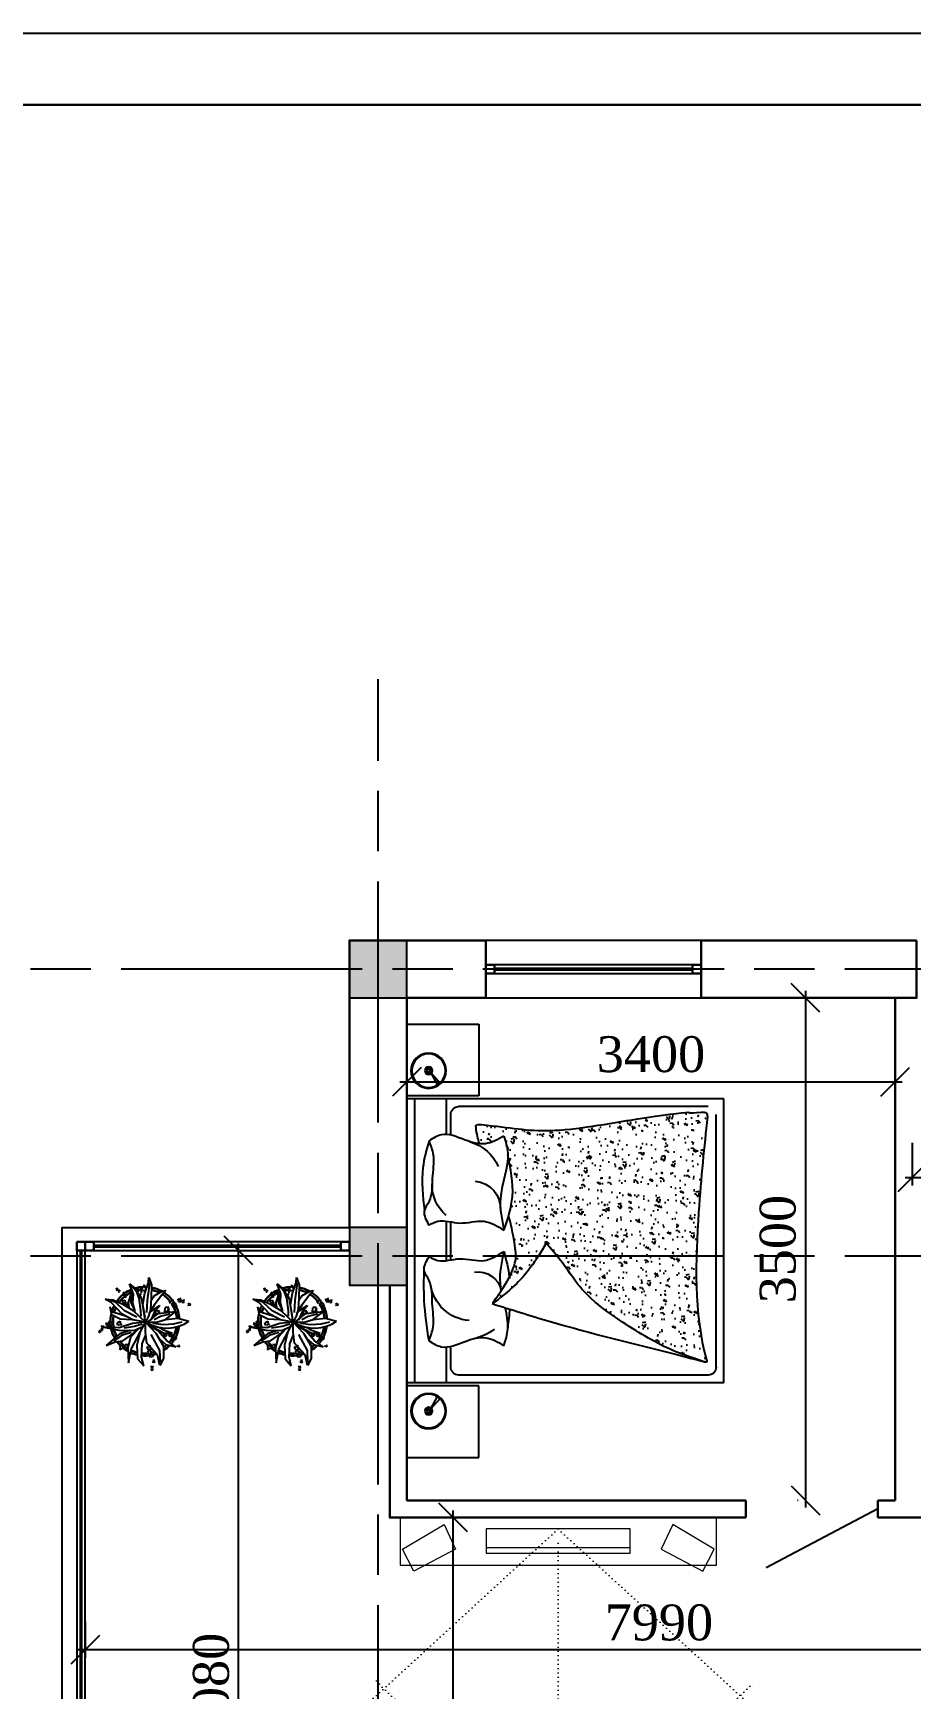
# Model space of a CAD drawing. Header units: inches. Extents: x 2870606 to 3671143, y -733551 to -473558.
# Drawn here: x 3225439 to 3231552, y -503436 to -491903 of the extents above; entities that cross this region are included whole.
import ezdxf

# ---------------------------------------------------------------- set-up
doc = ezdxf.new("R2010")
doc.units = ezdxf.units.IN
doc.header["$MEASUREMENT"] = 0
doc.linetypes.add('ACAD_ISO07W100', pattern=[3, 0, -3])
doc.linetypes.add('ACAD_ISO08W100', pattern=[36, 24, -3, 6, -3])
for name, color, linetype in [('100_FURNITURE', 25, 'Continuous'), ('A_Windows', 160, 'Continuous'), ('Trees', 92, 'Continuous')]:
    doc.layers.add(name, color=color, linetype=linetype)
doc.layers.add('_0', color=7, linetype='Continuous', lineweight=25)
doc.layers.add('Cashpo', color=25, linetype='Continuous', lineweight=25)
doc.styles.add('J~stule', font='dutch.ttf')
doc.dimstyles.new('J~style', dxfattribs={"dimscale": 100, "dimtxt": 2.5, "dimasz": 2, "dimexe": 0.55, "dimexo": 0.725, "dimtad": 1, "dimdec": 0, "dimdsep": 46, "dimtxsty": 'J~stule', "dimblk": 'OBLIQUE', "dimcen": 2, "dimdle": 0.5, "dimadec": 0, "dimazin": 0, "dimtfac": 1, "dimtdec": 0, "dimtmove": 0, "dimatfit": 3, "dimfxl": 1, "dimarcsym": 0})

# ---------------------------------------------------------------- blocks, each defined once
blk = doc.blocks.new('_Oblique')
at = {"color": 0, "linetype": 'ByBlock', "lineweight": -2}
blk.add_line((-0.5, -0.5), (0.5, 0.5), dxfattribs=at)
blk = doc.blocks.new('*D385')
at = {"color": 0, "lineweight": -2, "transparency": 16777216}
for p, q in [((3228042, -499070), (3228042, -499262)), ((3231442, -499070), (3231442, -499262)), ((3227992, -499207), (3231492, -499207))]:
    blk.add_line(p, q, dxfattribs=at)
at = {"layer": 'Defpoints', "color": 0, "lineweight": 35, "transparency": 16777216}
for p in [(3228042, -498998), (3231442, -498998), (3231442, -499207)]:
    blk.add_point(p, dxfattribs=at)
at = {"color": 0, "lineweight": -2, "transparency": 16777216, "xscale": 200, "yscale": 200, "zscale": 200, "rotation": 180}
blk.add_blockref('_Oblique', (3228042, -499207), dxfattribs=at)
at = {"color": 0, "lineweight": -2, "transparency": 16777216, "xscale": 200, "yscale": 200, "zscale": 200}
blk.add_blockref('_Oblique', (3231442, -499207), dxfattribs=at)
at = {"color": 0, "transparency": 16777216, "insert": (3229742, -499017), "char_height": 250, "attachment_point": 5, "style": 'J~stule'}
blk.add_mtext('3400', dxfattribs=at)
blk = doc.blocks.new('*D386')
at = {"color": 0, "lineweight": -2, "transparency": 16777216}
for p, q in [((3230783, -498623), (3230873, -498623)), ((3230818, -498573), (3230818, -502173)), ((3230768, -502123), (3230763, -502123))]:
    blk.add_line(p, q, dxfattribs=at)
at = {"layer": 'Defpoints', "color": 0, "lineweight": 35, "transparency": 16777216}
for p in [(3230711, -498623), (3230818, -502123), (3230841, -502123)]:
    blk.add_point(p, dxfattribs=at)
at = {"color": 0, "lineweight": -2, "transparency": 16777216, "xscale": 200, "yscale": 200, "zscale": 200}
for p, rotation in [((3230818, -498623), 90), ((3230818, -502123), 270)]:
    blk.add_blockref('_Oblique', p, dxfattribs=dict(at, rotation=rotation))
at = {"color": 0, "transparency": 16777216, "insert": (3230626, -500373), "char_height": 250, "attachment_point": 5, "rotation": 90, "style": 'J~stule'}
blk.add_mtext('3500', dxfattribs=at)
blk = doc.blocks.new('*D387')
at = {"color": 0, "lineweight": -2, "transparency": 16777216}
for p, q in [((3231562, -499633), (3231562, -499929)), ((3233792, -499633), (3233792, -499929)), ((3231512, -499874), (3233842, -499874))]:
    blk.add_line(p, q, dxfattribs=at)
at = {"layer": 'Defpoints', "color": 0, "lineweight": 35, "transparency": 16777216}
for p in [(3231562, -499560), (3233792, -499560), (3233792, -499874)]:
    blk.add_point(p, dxfattribs=at)
at = {"color": 0, "lineweight": -2, "transparency": 16777216, "xscale": 200, "yscale": 200, "zscale": 200, "rotation": 180}
blk.add_blockref('_Oblique', (3231562, -499874), dxfattribs=at)
at = {"color": 0, "lineweight": -2, "transparency": 16777216, "xscale": 200, "yscale": 200, "zscale": 200}
blk.add_blockref('_Oblique', (3233792, -499874), dxfattribs=at)
at = {"color": 0, "transparency": 16777216, "insert": (3232677, -499684), "char_height": 250, "attachment_point": 5, "style": 'J~stule'}
blk.add_mtext('2230', dxfattribs=at)
blk = doc.blocks.new('iy6tito6ot76o')
at = {"layer": '100_FURNITURE'}
h = blk.add_hatch(dxfattribs=at)
h.set_pattern_fill('AR-CONC', color=256, angle=180, style=0)
h.set_pattern_definition([(230, (2869573.83, 216895.09), (-182.18467, 15.9391), [19.05, -209.55]), (175, (2869573.83, 216895.1), (35.2428, -191.05664), [15.24, -167.64]), (280.451, (2869558.65, 216896.42), (-146.9425, -175.1167), [16.19, -178.09]), (226.1842, (2869573.83, 216844.3), (-271.079, 42.0423), [28.575, -314.325]), (276.6356, (2869551.24, 216847.8), (-237.4042, -247.4256), [24.285, -267.135]), (171.184, (2869573.83, 216844.3), (-237.4046, -247.4251), [22.86, -251.46]), (201, (2869548.43, 216856.99), (-151.6149, 102.2655), [19.05, -209.55]), (146, (2869548.43, 216857), (-61.802, -184.188), [15.24, -167.64]), (251.4514, (2869535.8, 216865.51), (-213.4165, -81.92286), [16.19, -178.09]), (217.5, (2869573.83, 216895.09), (-3.0886, -84.55504), [0, -165.608, 0, -170.18, 0, -168.275]), (187.5, (2869573.83, 216895.09), (-66.81966, -100.18057), [0, -97.028, 0, -161.798, 0, -64.135]), (147.5, (2869630.474, 216895.09), (-135.590595, 5.72874), [0, -63.5, 0, -198.12, 0, -262.89]), (137.5, (2869655.87, 216895.09), (-148.12918, -25.4265), [0, -82.55, 0, -131.572, 0, -186.69])])
edge = h.paths.add_edge_path()
edge.add_spline(control_points=[(2850367, 262864), (2850389, 262655), (2850441, 262170), (2850464, 261480), (2850367, 261149), (2850389, 261157), (2850404, 261162), (2850405, 261162)], knot_values=[5766.267478, 5766.267478, 5766.267478, 5766.267478, 6326.544882, 7063.125625, 7075.853468, 7104.137891, 7105.215597, 7105.215597, 7105.215597, 7105.215597], degree=3, periodic=0)
edge.add_spline(control_points=[(2850405, 261162), (2850593, 261225), (2850752, 261296), (2851288, 261646), (2851309, 261782), (2851491, 261983), (2851582, 261825), (2851683, 261708), (2851788, 261619), (2851870, 261557), (2851833, 261609), (2851812, 261639), (2851803, 261654)], knot_values=[7105.215597, 7105.215597, 7105.215597, 7105.215597, 7482.255608, 7822.118426, 8365.070605, 8376.683952, 8384.467459, 8620.875161, 8806.816714, 8824.217175, 8839.174614, 8855.523867, 8855.523867, 8855.523867, 8855.523867], degree=3, periodic=0)
edge.add_arc((2851966, 261616), 168, 526.9789, 526.98, ccw=False)
edge.add_spline(control_points=[(2851803, 261654), (2851779, 261690), (2851761, 261721), (2851746, 261748)], knot_values=[8855.523867, 8855.523867, 8855.523867, 8855.523867, 8895.532423, 8895.532423, 8895.532423, 8895.532423], degree=3, periodic=0)
edge.add_spline(control_points=[(2851746, 261748), (2851694, 261847), (2851704, 261964), (2851730, 262097), (2851752, 262174)], knot_values=[8895.532423, 8895.532423, 8895.532423, 8895.532423, 9041.086843, 9254.378307, 9254.378307, 9254.378307, 9254.378307], degree=3, periodic=0)
edge.add_spline(control_points=[(2851752, 262174), (2851739, 262219), (2851707, 262358), (2851737, 262502), (2851758, 262599)], knot_values=[94.285977, 94.285977, 94.285977, 94.285977, 220.862167, 485.908125, 485.908125, 485.908125, 485.908125], degree=3, periodic=0)
edge.add_spline(control_points=[(2851758, 262599), (2851758, 262604), (2851760, 262648), (2851772, 262691), (2851784, 262730)], knot_values=[0, 0, 0, 0, 13.110285, 122.324981, 122.324981, 122.324981, 122.324981], degree=3, periodic=0)
edge.add_spline(control_points=[(2851784, 262730), (2851826, 262706), (2851881, 262674), (2851941, 262674), (2851955, 262676)], knot_values=[0, 0, 0, 0, 126.546295, 167.288555, 167.288555, 167.288555, 167.288555], degree=3, periodic=0)
edge.add_spline(control_points=[(2851955, 262676), (2851965, 262711), (2851975, 262753), (2851982, 262813), (2851747, 262791), (2851480, 262735), (2850870, 262853), (2850439, 262907), (2850514, 262886), (2850371, 262899), (2850368, 262874), (2850367, 262864)], knot_values=[3985.05903, 3985.05903, 3985.05903, 3985.05903, 4080.88352, 4095.097586, 4129.948642, 4553.773643, 5047.299708, 5447.379817, 5706.978712, 5742.134282, 5766.267478, 5766.267478, 5766.267478, 5766.267478], degree=3, periodic=0)
for p, q in [((2852460, 263510), (2851960, 263510)), ((2851960, 263510), (2851960, 263009)), ((2852460, 263009), (2852460, 263510)), ((2852226, 263094), (2852294, 263170)), ((2852294, 263170), (2852245, 263080)), ((2850252, 261010), (2850252, 262990)), ((2850252, 262990), (2852460, 262990)), ((2851960, 263009), (2852460, 263009)), ((2852185, 262741), (2852185, 262990)), ((2852405, 261010), (2852405, 262990)), ((2852460, 261010), (2852460, 262990)), ((2850307, 261120), (2850307, 262880)), ((2850362, 262935), (2852100, 262935)), ((2852155, 262737), (2852155, 262880)), ((2852155, 261867), (2852155, 262132)), ((2852185, 261862), (2852185, 262137)), ((2852155, 261120), (2852155, 261263)), ((2852185, 261010), (2852185, 261258)), ((2850252, 261010), (2852460, 261010)), ((2850362, 261065), (2852100, 261065)), ((2851960, 260490), (2851960, 260990)), ((2851960, 260990), (2852460, 260990)), ((2852226, 260905), (2852294, 260830)), ((2852294, 260830), (2852245, 260920)), ((2852460, 260990), (2852460, 260490)), ((2852460, 260490), (2851960, 260490))]:
    blk.add_line(p, q, dxfattribs=at)
for centre, radius in [((2852309, 263185), 123), ((2852309, 263185), 117), ((2852309, 263185), 27), ((2852309, 263185), 21.3), ((2852309, 263185), 10), ((2852309, 260814), 123), ((2852309, 260814), 117), ((2852309, 260814), 27), ((2852309, 260814), 21.3), ((2852309, 260814), 10)]:
    blk.add_circle(centre, radius, dxfattribs=at)
for centre, radius, start, end in [((2852100, 262880), 55, 0, 90), ((2852103, 262398), 303, 106.1016, 156.9049), ((2852003, 262221), 196, 95.3037, 182.1083), ((2852009, 262387), 275, 310.1552, 1.8905), ((2851966, 261616), 168, 82.3063, 166.9792), ((2852005, 261737), 293, 274.1611, 352.3438), ((2852099, 261736), 432, 234.7782, 256.1183), ((2850362, 261120), 55, 180, 270), ((2852100, 261120), 55, 270, 0)]:
    blk.add_arc(centre, radius, start, end, dxfattribs=at)
for points, knots in [([(2851955, 262676), (2851965, 262711), (2851975, 262753), (2851982, 262813), (2851747, 262791), (2851480, 262735), (2850870, 262853), (2850439, 262907), (2850514, 262886), (2850371, 262899), (2850368, 262874), (2850367, 262864)], [3985.05903, 3985.05903, 3985.05903, 3985.05903, 4080.88352, 4095.097586, 4129.948642, 4553.773643, 5047.299708, 5447.379817, 5706.978712, 5742.134282, 5766.267478, 5766.267478, 5766.267478, 5766.267478]), ([(2850367, 262864), (2850389, 262655), (2850441, 262170), (2850464, 261480), (2850367, 261149), (2850586, 261222), (2850752, 261296), (2851288, 261646), (2851309, 261782), (2851491, 261983), (2851582, 261825), (2851683, 261708), (2851788, 261619), (2851870, 261557), (2851692, 261806), (2851700, 261943), (2851730, 262097), (2851752, 262174)], [5766.267478, 5766.267478, 5766.267478, 5766.267478, 6326.544882, 7063.125625, 7075.853468, 7104.137891, 7482.255608, 7822.118426, 8365.070605, 8376.683952, 8384.467459, 8620.875161, 8806.816714, 8824.217175, 8839.174614, 9041.086843, 9254.378307, 9254.378307, 9254.378307, 9254.378307]), ([(2851803, 261654), (2851806, 261671), (2851818, 261761), (2851799, 261852), (2851784, 261926)], [355.798164, 355.798164, 355.798164, 355.798164, 402.016842, 604.685285, 604.685285, 604.685285, 604.685285]), ([(2851784, 261269), (2851772, 261308), (2851747, 261396), (2851764, 261485), (2851775, 261535)], [0, 0, 0, 0, 109.214696, 246.634525, 246.634525, 246.634525, 246.634525])]:
    blk.add_open_spline(points, degree=3, knots=knots, dxfattribs=at)
for points in [[(2851784, 262730), (2851758, 262613), (2851809, 262295), (2851784, 262074)], [(2851784, 262730), (2851912, 262676), (2852055, 262702), (2852221, 262739), (2852306, 262696)], [(2852306, 262696), (2852278, 262599), (2852283, 262434), (2852306, 262275), (2852339, 262207), (2852306, 262109)], [(2852306, 262696), (2852349, 262509), (2852338, 262211)], [(2851784, 262074), (2851725, 262309), (2851758, 262599)], [(2852306, 262109), (2852244, 262136), (2852092, 262124), (2851923, 262136), (2851784, 262074)], [(2852306, 261890), (2852244, 261863), (2852092, 261875), (2851923, 261863), (2851784, 261926)], [(2852306, 261303), (2852278, 261400), (2852283, 261565), (2852306, 261724), (2852339, 261792), (2852306, 261890)], [(2852306, 261303), (2852339, 261586), (2852340, 261807)], [(2851867, 261563), (2851469, 261440), (2850580, 261207), (2850379, 261155)], [(2851784, 261269), (2851912, 261323), (2852055, 261297), (2852221, 261260), (2852306, 261303)]]:
    blk.add_spline(points, degree=3, dxfattribs=at)
for points in [[(2851784, 261926), (2851769, 261867), (2851755, 261808), (2851746, 261748)], [(2851744, 261525), (2851747, 261482), (2851753, 261439), (2851758, 261395)]]:
    blk.add_open_spline(points, degree=3, dxfattribs=at)
blk = doc.blocks.new('FSDFTV')
at = {"color": 33, "linetype": 'ACAD_ISO07W100', "lineweight": 13, "ltscale": 10}
for p, q in [((2, 179), (2, 2037)), ((2, 79), (-1440, 1399)), ((2, 79), (1376, 1338))]:
    blk.add_line(p, q, dxfattribs=at)
at = {"color": 33, "linetype": 'ByBlock', "lineweight": 13}
for points in [[(-1086, 219), (-796, 48), (-716, 221), (-1006, 372)], [(1086, 219), (796, 48), (716, 221), (1006, 372)], [(-1101, 0), (1101, 0), (1101, 331), (-1101, 331)], [(-500, 79), (503, 79), (503, 247), (-500, 247)], [(-500, 210), (503, 210), (503, 247), (-500, 247)]]:
    blk.add_lwpolyline(points, close=True, dxfattribs=at)
at = {"color": 33, "linetype": 'ACAD_ISO07W100', "lineweight": 13, "ltscale": 10}
blk.add_arc((-51, -54), 1776, 42.0748, 137.9252, dxfattribs=at)
blk = doc.blocks.new('cvetok')
at = {"layer": 'Cashpo', "lineweight": 30, "ltscale": 0.1}
for centre, major_axis, start_param, end_param in [((94658, 171878), (170, -170), 2.755823, 2.987251), ((94658, 171878), (-158, -158), 4.327905, 4.569763), ((94658, 171878), (170, -170), 2.400873, 2.651128), ((94658, 171878), (-158, -158), 4.034231, 4.174743), ((94658, 171878), (-170, -170), 3.409984, 3.737026), ((94658, 171878), (-158, -158), 3.449429, 3.724418), ((94658, 171878), (-170, -170), 3.019498, 3.341375), ((94658, 171878), (170, -170), 3.458664, 3.61719), ((94658, 171878), (158, -158), 3.482746, 3.649771), ((94658, 171878), (170, -170), 3.024703, 3.316562), ((94658, 171878), (-158, -158), 4.624923, 4.873501), ((94658, 171878), (-158, -158), 3.03563, 3.35015), ((94658, 171878), (-158, -158), 2.449339, 2.938254), ((94658, 171878), (-170, -170), 2.966211, 2.998209), ((94658, 171878), (-170, -170), 2.892081, 2.958014), ((94658, 171878), (-170, -170), 2.431898, 2.830481), ((94658, 171878), (170, -170), 3.717694, 3.950919), ((94658, 171878), (170, -170), 4.008914, 4.104644), ((94659, 171883), (158, -158), 3.767296, 4.146619), ((94658, 171878), (170, -170), 0.291978, 0.654909), ((94658, 171878), (170, -170), 4.142062, 4.429809), ((94658, 171878), (-158, -158), 5.746791, 5.985086), ((94658, 171878), (170, -170), 4.559068, 4.718123), ((94658, 171878), (-158, -158), 6.166573, 6.379453), ((94658, 171878), (158, -158), 0.066528, 0.61373), ((94658, 171878), (170, -170), 0.075749, 0.183167), ((94658, 171878), (170, -170), 4.823255, 4.978325), ((94658, 171878), (170, -170), -1.220089, -1.010216), ((94658, 171878), (158, -158), -1.237744, -1.029908), ((94658, 171878), (170, -170), -0.886086, -0.617507), ((94658, 171878), (158, -158), -0.889995, -0.67916), ((94658, 171878), (158, -158), -0.609448, -0.475122), ((94658, 171878), (170, -170), -0.592307, -0.44413), ((94658, 171878), (-158, -158), 1.402226, 1.533974), ((94658, 171878), (-170, -170), 1.354065, 1.580489)]:
    blk.add_ellipse(centre, major_axis=major_axis, ratio=1, start_param=start_param, end_param=end_param, dxfattribs=at)
at = {"layer": 'Trees', "ltscale": 10}
for p, q in [((94457, 172108), (94461, 172102)), ((94463, 172105), (94457, 172108)), ((94461, 172102), (94457, 172100)), ((94457, 172100), (94461, 172100)), ((94461, 172100), (94459, 172096)), ((94459, 172096), (94468, 172097)), ((94464, 172108), (94463, 172105)), ((94465, 172105), (94464, 172108)), ((94469, 172107), (94465, 172105)), ((94468, 172098), (94469, 172107)), ((94471, 172095), (94474, 172089)), ((94476, 172092), (94471, 172095)), ((94474, 172089), (94471, 172087)), ((94471, 172087), (94475, 172087)), ((94475, 172087), (94473, 172083)), ((94473, 172083), (94481, 172084)), ((94478, 172095), (94476, 172092)), ((94479, 172091), (94478, 172095)), ((94483, 172094), (94479, 172091)), ((94482, 172085), (94483, 172094)), ((94504, 172074), (94510, 172074)), ((94511, 172065), (94504, 172074)), ((94508, 172078), (94512, 172076)), ((94510, 172074), (94508, 172078)), ((94512, 172076), (94515, 172083)), ((94515, 172083), (94516, 172074)), ((94516, 172074), (94521, 172075)), ((94521, 172075), (94517, 172072)), ((94564, 172082), (94542, 172010)), ((94577, 172068), (94551, 172140)), ((94551, 172140), (94596, 172088)), ((94551, 172140), (94605, 172093)), ((94562, 172008), (94564, 172082)), ((94596, 172088), (94615, 172039)), ((94615, 172089), (94597, 172096)), ((94597, 172096), (94610, 172081)), ((94610, 172081), (94601, 172073)), ((94601, 172073), (94613, 172075)), ((94613, 172075), (94609, 172062)), ((94618, 172098), (94615, 172089)), ((94621, 172089), (94618, 172098)), ((94631, 172099), (94621, 172089)), ((94642, 172108), (94630, 172104)), ((94630, 172104), (94648, 172088)), ((94634, 172073), (94631, 172099)), ((94635, 172116), (94642, 172108)), ((94646, 172113), (94635, 172116)), ((94644, 171992), (94657, 172074)), ((94652, 172132), (94646, 172113)), ((94656, 172114), (94652, 172132)), ((94652, 172089), (94666, 172100)), ((94665, 172116), (94656, 172114)), ((94657, 172074), (94683, 172148)), ((94660, 172108), (94665, 172116)), ((94668, 172106), (94660, 172108)), ((94676, 172024), (94688, 172110)), ((94683, 172148), (94684, 172183)), ((94684, 172183), (94704, 172132)), ((94688, 172110), (94692, 172145)), ((94704, 172132), (94702, 172039)), ((94723, 172055), (94778, 172087)), ((94804, 172093), (94773, 172057)), ((94778, 172087), (94804, 172093)), ((94380, 172032), (94437, 172027)), ((94422, 172010), (94380, 172032)), ((94414, 171978), (94424, 171926)), ((94435, 171942), (94414, 171978)), ((94454, 172008), (94422, 172022)), ((94499, 171928), (94422, 172010)), ((94437, 172027), (94503, 171997)), ((94515, 171950), (94454, 172008)), ((94497, 172023), (94509, 172021)), ((94506, 172016), (94497, 172023)), ((94502, 172012), (94506, 172016)), ((94508, 172012), (94502, 172012)), ((94503, 171997), (94575, 171953)), ((94505, 172005), (94508, 172012)), ((94520, 172010), (94505, 172005)), ((94509, 172021), (94510, 172027)), ((94510, 172057), (94515, 172048)), ((94516, 172057), (94510, 172057)), ((94510, 172027), (94513, 172021)), ((94522, 172069), (94512, 172064)), ((94513, 172021), (94518, 172026)), ((94515, 172062), (94516, 172057)), ((94518, 172059), (94515, 172062)), ((94517, 172072), (94522, 172069)), ((94517, 172047), (94528, 172051)), ((94524, 172065), (94518, 172059)), ((94518, 172026), (94521, 172012)), ((94518, 172006), (94530, 172004)), ((94527, 171999), (94518, 172006)), ((94523, 172057), (94524, 172065)), ((94527, 172056), (94523, 172057)), ((94523, 172054), (94527, 172056)), ((94528, 172051), (94523, 172054)), ((94523, 171995), (94527, 171999)), ((94528, 171995), (94523, 171995)), ((94526, 171988), (94528, 171995)), ((94540, 171994), (94526, 171988)), ((94530, 172004), (94531, 172010)), ((94531, 172010), (94534, 172004)), ((94534, 172004), (94539, 172009)), ((94539, 172009), (94542, 171995)), ((94542, 172010), (94545, 171977)), ((94587, 171956), (94562, 172008)), ((94573, 172006), (94577, 172068)), ((94590, 171947), (94573, 172006)), ((94609, 172062), (94632, 172069)), ((94615, 172039), (94627, 171950)), ((94619, 172065), (94633, 172033)), ((94633, 172033), (94656, 171910)), ((94661, 171873), (94644, 171992)), ((94672, 171939), (94676, 172024)), ((94696, 171961), (94683, 171915)), ((94723, 171991), (94688, 171932)), ((94702, 172039), (94696, 171961)), ((94699, 172022), (94723, 172055)), ((94707, 171953), (94761, 171989)), ((94761, 171989), (94722, 171939)), ((94773, 172057), (94723, 171991)), ((94797, 171971), (94794, 171945)), ((94823, 171977), (94799, 171974)), ((94817, 171965), (94823, 171977)), ((94828, 171964), (94817, 171965)), ((94818, 171959), (94828, 171964)), ((94828, 171941), (94818, 171959)), ((94828, 172019), (94839, 172017)), ((94838, 172001), (94828, 172019)), ((94837, 172024), (94843, 172020)), ((94839, 172017), (94837, 172024)), ((94858, 172005), (94840, 171999)), ((94843, 172020), (94851, 172031)), ((94851, 172031), (94850, 172016)), ((94850, 172016), (94858, 172015)), ((94858, 172015), (94850, 172011)), ((94850, 172011), (94858, 172005)), ((94872, 172004), (94859, 171998)), ((94859, 171996), (94862, 171981)), ((94862, 171981), (94867, 171987)), ((94867, 171987), (94870, 171983)), ((94870, 171983), (94871, 171988)), ((94871, 171996), (94872, 172004)), ((94877, 171998), (94871, 171996)), ((94871, 171988), (94881, 171985)), ((94873, 171993), (94877, 171998)), ((94881, 171985), (94873, 171993)), ((94887, 172032), (94889, 172018)), ((94894, 172029), (94887, 172032)), ((94891, 172017), (94906, 172016)), ((94894, 172035), (94894, 172029)), ((94897, 172030), (94894, 172035)), ((94907, 172036), (94897, 172030)), ((94901, 172022), (94907, 172024)), ((94906, 172016), (94901, 172022)), ((94902, 172026), (94907, 172036)), ((94907, 172024), (94902, 172026)), ((94910, 172023), (94918, 172020)), ((94915, 172008), (94910, 172023)), ((94917, 172025), (94921, 172021)), ((94918, 172020), (94917, 172025)), ((94931, 172008), (94917, 172007)), ((94921, 172021), (94929, 172029)), ((94929, 172029), (94926, 172018)), ((94926, 172018), (94932, 172016)), ((94932, 172016), (94926, 172014)), ((94926, 172014), (94931, 172008)), ((94958, 171997), (94968, 172005)), ((94963, 171986), (94958, 171996)), ((94966, 171991), (94963, 171986)), ((94969, 171987), (94966, 171991)), ((94968, 172005), (94968, 171999)), ((94968, 171999), (94972, 172000)), ((94978, 171993), (94969, 171992)), ((94969, 171992), (94969, 171987)), ((94972, 172000), (94970, 171996)), ((94970, 171996), (94978, 171993)), ((94354, 171844), (94360, 171837)), ((94362, 171842), (94354, 171844)), ((94363, 171846), (94362, 171842)), ((94365, 171842), (94363, 171846)), ((94368, 171847), (94365, 171842)), ((94371, 171835), (94368, 171847)), ((94384, 171864), (94390, 171858)), ((94392, 171862), (94384, 171864)), ((94390, 171858), (94387, 171854)), ((94387, 171854), (94392, 171855)), ((94392, 171855), (94391, 171850)), ((94391, 171850), (94400, 171854)), ((94393, 171866), (94392, 171862)), ((94395, 171862), (94393, 171866)), ((94398, 171867), (94395, 171862)), ((94401, 171856), (94398, 171867)), ((94400, 171844), (94405, 171845)), ((94405, 171842), (94400, 171844)), ((94401, 171850), (94412, 171851)), ((94405, 171845), (94401, 171850)), ((94402, 171834), (94405, 171842)), ((94403, 171876), (94411, 171867)), ((94414, 171872), (94403, 171876)), ((94411, 171867), (94405, 171863)), ((94405, 171863), (94412, 171863)), ((94412, 171863), (94410, 171856)), ((94410, 171856), (94424, 171860)), ((94413, 171850), (94417, 171839)), ((94416, 171877), (94414, 171872)), ((94418, 171872), (94416, 171877)), ((94423, 171877), (94418, 171872)), ((94425, 171862), (94423, 171877)), ((94424, 171926), (94485, 171896)), ((94529, 171912), (94435, 171942)), ((94469, 171849), (94465, 171867)), ((94467, 171869), (94485, 171878)), ((94476, 171856), (94469, 171849)), ((94479, 171848), (94476, 171856)), ((94570, 171863), (94478, 171833)), ((94481, 171856), (94479, 171848)), ((94496, 171854), (94481, 171856)), ((94485, 171878), (94482, 171868)), ((94482, 171868), (94490, 171869)), ((94485, 171896), (94569, 171890)), ((94490, 171869), (94485, 171863)), ((94485, 171863), (94496, 171854)), ((94573, 171888), (94499, 171928)), ((94586, 171843), (94512, 171831)), ((94602, 171906), (94515, 171950)), ((94661, 171873), (94570, 171863)), ((94661, 171873), (94573, 171888)), ((94575, 171953), (94661, 171873)), ((94638, 171858), (94586, 171843)), ((94607, 171767), (94661, 171873)), ((94627, 171950), (94628, 171913)), ((94638, 171839), (94661, 171873)), ((94683, 171915), (94661, 171873)), ((94662, 171803), (94661, 171873)), ((94661, 171873), (94739, 171873)), ((94661, 171873), (94734, 171795)), ((94670, 171868), (94750, 171932)), ((94695, 171947), (94707, 171953)), ((94750, 171811), (94697, 171846)), ((94722, 171939), (94698, 171887)), ((94698, 171846), (94788, 171798)), ((94713, 171865), (94786, 171857)), ((94723, 171890), (94767, 171915)), ((94731, 171945), (94729, 171919)), ((94729, 171919), (94740, 171927)), ((94758, 171951), (94733, 171949)), ((94739, 171873), (94802, 171891)), ((94740, 171927), (94740, 171924)), ((94750, 171932), (94871, 171947)), ((94751, 171940), (94758, 171951)), ((94763, 171939), (94751, 171940)), ((94753, 171933), (94763, 171939)), ((94754, 171931), (94753, 171933)), ((94767, 171915), (94834, 171931)), ((94786, 171857), (94857, 171860)), ((94794, 171945), (94805, 171952)), ((94871, 171947), (94798, 171890)), ((94802, 171891), (94886, 171899)), ((94805, 171952), (94807, 171943)), ((94807, 171943), (94812, 171951)), ((94812, 171951), (94828, 171941)), ((94857, 171860), (94918, 171874)), ((94886, 171899), (94964, 171879)), ((94340, 171806), (94336, 171800)), ((94336, 171800), (94342, 171803)), ((94340, 171808), (94337, 171807)), ((94337, 171807), (94340, 171806)), ((94338, 171812), (94340, 171808)), ((94347, 171811), (94338, 171812)), ((94342, 171803), (94344, 171800)), ((94344, 171800), (94345, 171804)), ((94345, 171804), (94349, 171801)), ((94349, 171801), (94348, 171810)), ((94354, 171818), (94350, 171813)), ((94350, 171813), (94356, 171816)), ((94351, 171820), (94354, 171818)), ((94354, 171820), (94351, 171820)), ((94352, 171825), (94354, 171820)), ((94361, 171823), (94352, 171825)), ((94356, 171816), (94358, 171812)), ((94360, 171837), (94357, 171834)), ((94357, 171834), (94362, 171835)), ((94358, 171812), (94359, 171816)), ((94359, 171816), (94363, 171814)), ((94362, 171835), (94361, 171829)), ((94361, 171829), (94370, 171834)), ((94363, 171814), (94362, 171823)), ((94372, 171838), (94475, 171816)), ((94478, 171833), (94372, 171838)), ((94482, 171792), (94388, 171709)), ((94388, 171709), (94451, 171734)), ((94408, 171840), (94402, 171834)), ((94411, 171837), (94408, 171840)), ((94417, 171839), (94411, 171841)), ((94411, 171841), (94411, 171837)), ((94495, 171779), (94440, 171740)), ((94451, 171734), (94504, 171743)), ((94475, 171816), (94580, 171813)), ((94552, 171813), (94482, 171792)), ((94562, 171800), (94495, 171779)), ((94504, 171743), (94590, 171802)), ((94557, 171768), (94538, 171691)), ((94612, 171825), (94557, 171768)), ((94562, 171685), (94607, 171767)), ((94580, 171813), (94638, 171839)), ((94625, 171805), (94602, 171712)), ((94639, 171721), (94664, 171783)), ((94672, 171726), (94662, 171803)), ((94746, 171644), (94672, 171726)), ((94762, 171674), (94701, 171786)), ((94734, 171795), (94787, 171704)), ((94810, 171742), (94750, 171811)), ((94793, 171813), (94755, 171836)), ((94758, 171755), (94804, 171716)), ((94788, 171798), (94850, 171793)), ((94789, 171779), (94793, 171794)), ((94802, 171770), (94789, 171777)), ((94850, 171793), (94793, 171813)), ((94793, 171794), (94798, 171787)), ((94798, 171787), (94801, 171792)), ((94801, 171792), (94802, 171786)), ((94801, 171778), (94802, 171770)), ((94808, 171775), (94801, 171778)), ((94802, 171786), (94813, 171788)), ((94813, 171788), (94804, 171781)), ((94804, 171781), (94808, 171775)), ((94872, 171700), (94810, 171742)), ((94824, 171778), (94829, 171793)), ((94838, 171769), (94825, 171776)), ((94829, 171793), (94833, 171786)), ((94833, 171786), (94837, 171791)), ((94837, 171791), (94837, 171786)), ((94837, 171786), (94848, 171787)), ((94837, 171777), (94838, 171769)), ((94843, 171775), (94837, 171777)), ((94848, 171787), (94839, 171780)), ((94839, 171780), (94843, 171775)), ((94851, 171755), (94846, 171744)), ((94846, 171744), (94852, 171746)), ((94852, 171746), (94851, 171741)), ((94851, 171741), (94855, 171744)), ((94863, 171753), (94853, 171756)), ((94855, 171744), (94860, 171737)), ((94858, 171746), (94863, 171747)), ((94860, 171737), (94858, 171746)), ((94859, 171749), (94863, 171753)), ((94863, 171747), (94859, 171749)), ((94868, 171769), (94862, 171760)), ((94862, 171758), (94870, 171750)), ((94870, 171763), (94868, 171769)), ((94874, 171767), (94870, 171763)), ((94870, 171750), (94871, 171756)), ((94871, 171756), (94875, 171754)), ((94873, 171762), (94874, 171767)), ((94881, 171760), (94873, 171762)), ((94873, 171758), (94881, 171760)), ((94875, 171754), (94873, 171758)), ((94499, 171709), (94479, 171705)), ((94479, 171705), (94487, 171699)), ((94487, 171699), (94480, 171695)), ((94480, 171695), (94487, 171694)), ((94487, 171694), (94483, 171680)), ((94483, 171680), (94494, 171690)), ((94494, 171690), (94500, 171684)), ((94498, 171693), (94508, 171690)), ((94500, 171684), (94498, 171693)), ((94508, 171690), (94501, 171708)), ((94519, 171714), (94513, 171695)), ((94513, 171695), (94522, 171699)), ((94540, 171714), (94521, 171716)), ((94522, 171699), (94522, 171691)), ((94522, 171691), (94527, 171697)), ((94527, 171697), (94537, 171687)), ((94533, 171706), (94540, 171714)), ((94542, 171704), (94533, 171706)), ((94533, 171701), (94542, 171704)), ((94537, 171687), (94533, 171701)), ((94538, 171691), (94543, 171590)), ((94543, 171590), (94562, 171685)), ((94602, 171712), (94606, 171617)), ((94606, 171617), (94649, 171568)), ((94633, 171628), (94639, 171721)), ((94649, 171568), (94633, 171628)), ((94670, 171698), (94679, 171681)), ((94680, 171696), (94670, 171698)), ((94685, 171679), (94676, 171663)), ((94677, 171660), (94692, 171647)), ((94678, 171705), (94680, 171696)), ((94684, 171700), (94678, 171705)), ((94682, 171680), (94701, 171686)), ((94694, 171711), (94684, 171700)), ((94689, 171670), (94685, 171679)), ((94695, 171677), (94689, 171670)), ((94692, 171697), (94694, 171711)), ((94699, 171696), (94692, 171697)), ((94692, 171647), (94692, 171657)), ((94692, 171657), (94699, 171654)), ((94699, 171625), (94692, 171638)), ((94693, 171692), (94699, 171696)), ((94701, 171686), (94693, 171692)), ((94693, 171640), (94706, 171650)), ((94694, 171668), (94695, 171677)), ((94709, 171666), (94694, 171668)), ((94696, 171661), (94709, 171666)), ((94699, 171654), (94696, 171661)), ((94703, 171632), (94699, 171625)), ((94707, 171626), (94703, 171632)), ((94706, 171650), (94705, 171642)), ((94705, 171642), (94711, 171644)), ((94718, 171634), (94706, 171633)), ((94706, 171633), (94707, 171626)), ((94711, 171644), (94708, 171639)), ((94708, 171639), (94718, 171634)), ((94762, 171570), (94746, 171644)), ((94765, 171594), (94762, 171674)), ((94787, 171620), (94762, 171570)), ((94787, 171704), (94787, 171620)), ((94804, 171716), (94872, 171700)), ((94885, 171702), (94887, 171711)), ((94889, 171704), (94885, 171702)), ((94889, 171711), (94898, 171710)), ((94889, 171700), (94889, 171704)), ((94892, 171703), (94889, 171700)), ((94897, 171698), (94892, 171703)), ((94898, 171710), (94895, 171707)), ((94895, 171707), (94898, 171706)), ((94898, 171706), (94895, 171705)), ((94895, 171705), (94897, 171698)), ((94699, 171562), (94706, 171567)), ((94703, 171561), (94699, 171562)), ((94699, 171543), (94706, 171549)), ((94704, 171542), (94699, 171543)), ((94701, 171558), (94703, 171561)), ((94705, 171559), (94701, 171558)), ((94701, 171539), (94704, 171542)), ((94705, 171540), (94701, 171539)), ((94707, 171552), (94705, 171559)), ((94707, 171533), (94705, 171540)), ((94707, 171567), (94714, 171561)), ((94708, 171558), (94707, 171552)), ((94707, 171548), (94714, 171542)), ((94708, 171539), (94707, 171533)), ((94711, 171557), (94708, 171558)), ((94712, 171538), (94708, 171539)), ((94714, 171561), (94710, 171560)), ((94710, 171560), (94711, 171557)), ((94714, 171542), (94710, 171541)), ((94710, 171541), (94712, 171538)), ((94724, 171607), (94713, 171604)), ((94713, 171602), (94714, 171590)), ((94714, 171590), (94718, 171595)), ((94718, 171595), (94720, 171591)), ((94720, 171591), (94721, 171595)), ((94721, 171595), (94729, 171592)), ((94722, 171602), (94724, 171607)), ((94727, 171602), (94722, 171602)), ((94723, 171599), (94727, 171602)), ((94729, 171592), (94723, 171599))]:
    blk.add_line(p, q, dxfattribs=at)
at = {"layer": 'Trees', "linetype": 'ByBlock'}
blk.add_ellipse((94658, 171878), major_axis=(170, -170), ratio=1, start_param=2.298631, end_param=2.368794, dxfattribs=at)
at = {"layer": 'Trees', "ltscale": 10}
for centre, major_axis, ratio, start_param, end_param in [((94808, 172099), (274, 0), 0.978732, 4.181898, 5.319375), ((94658, 171878), (170, -170), 1, 0.214693, 0.250114)]:
    blk.add_ellipse(centre, major_axis=major_axis, ratio=ratio, start_param=start_param, end_param=end_param, dxfattribs=at)
blk = doc.blocks.new('*D388')
at = {"color": 0, "lineweight": -2, "transparency": 16777216}
for p, q in [((3225802, -502969), (3225802, -503220)), ((3233792, -502969), (3233792, -503220)), ((3233842, -503165), (3225752, -503165))]:
    blk.add_line(p, q, dxfattribs=at)
at = {"layer": 'Defpoints', "color": 0, "lineweight": 35, "transparency": 16777216}
for p in [(3225802, -502896), (3233792, -502896), (3225802, -503165)]:
    blk.add_point(p, dxfattribs=at)
at = {"color": 0, "lineweight": -2, "transparency": 16777216, "xscale": 200, "yscale": 200, "zscale": 200, "rotation": 180}
blk.add_blockref('_Oblique', (3225802, -503165), dxfattribs=at)
at = {"color": 0, "lineweight": -2, "transparency": 16777216, "xscale": 200, "yscale": 200, "zscale": 200}
blk.add_blockref('_Oblique', (3233792, -503165), dxfattribs=at)
at = {"color": 0, "transparency": 16777216, "insert": (3229797, -502975), "char_height": 250, "attachment_point": 5, "style": 'J~stule'}
blk.add_mtext('7990', dxfattribs=at)
blk = doc.blocks.new('*D389')
at = {"color": 0, "lineweight": -2, "transparency": 16777216}
for p, q in [((3228115, -502243), (3228419, -502243)), ((3228364, -506273), (3228364, -502193)), ((3228115, -506223), (3228419, -506223))]:
    blk.add_line(p, q, dxfattribs=at)
at = {"layer": 'Defpoints', "color": 0, "lineweight": 35, "transparency": 16777216}
for p in [(3228042, -502243), (3228364, -502243), (3228042, -506223)]:
    blk.add_point(p, dxfattribs=at)
at = {"color": 0, "lineweight": -2, "transparency": 16777216, "xscale": 200, "yscale": 200, "zscale": 200}
for p, rotation in [((3228364, -502243), 90), ((3228364, -506223), 270)]:
    blk.add_blockref('_Oblique', p, dxfattribs=dict(at, rotation=rotation))
at = {"color": 0, "transparency": 16777216, "insert": (3228174, -504233), "char_height": 250, "attachment_point": 5, "rotation": 90, "style": 'J~stule'}
blk.add_mtext('3980', dxfattribs=at)
blk = doc.blocks.new('*D477')
at = {"color": 0, "lineweight": -2, "transparency": 16777216}
for p, q in [((3226510, -500383), (3226924, -500383)), ((3226869, -506513), (3226869, -500333)), ((3226510, -506463), (3226924, -506463))]:
    blk.add_line(p, q, dxfattribs=at)
at = {"layer": 'Defpoints', "color": 0, "lineweight": 35, "transparency": 16777216}
for p in [(3226438, -500383), (3226869, -500383), (3226438, -506463)]:
    blk.add_point(p, dxfattribs=at)
at = {"color": 0, "lineweight": -2, "transparency": 16777216, "xscale": 200, "yscale": 200, "zscale": 200}
for p, rotation in [((3226869, -500383), 90), ((3226869, -506463), 270)]:
    blk.add_blockref('_Oblique', p, dxfattribs=dict(at, rotation=rotation))
at = {"color": 0, "transparency": 16777216, "insert": (3226679, -503423), "char_height": 250, "attachment_point": 5, "rotation": 90, "style": 'J~stule'}
blk.add_mtext('6080', dxfattribs=at)
blk = doc.blocks.new('*U65')
at = {"color": 7, "lineweight": 30}
for points in [[(0, 60), (60, 60), (60, 0), (0, 0)], [(1500, 60), (1440, 60), (1440, 0), (1500, 0)]]:
    blk.add_lwpolyline(points, close=True, dxfattribs=at)
at = {"color": 4, "lineweight": 25}
for points in [[(60, 60), (1440, 60), (1440, 0), (60, 0)], [(60, 35), (1440, 35), (1440, 25), (60, 25)]]:
    blk.add_lwpolyline(points, close=True, dxfattribs=at)
blk = doc.blocks.new('*U63')
at = {"color": 7, "lineweight": 30}
for points in [[(0, 60), (60, 60), (60, 0), (0, 0)], [(6200, 60), (6140, 60), (6140, 0), (6200, 0)]]:
    blk.add_lwpolyline(points, close=True, dxfattribs=at)
at = {"color": 4, "lineweight": 25}
for points in [[(60, 60), (6140, 60), (6140, 0), (60, 0)], [(60, 35), (6140, 35), (6140, 25), (60, 25)]]:
    blk.add_lwpolyline(points, close=True, dxfattribs=at)
blk = doc.blocks.new('*U64')
at = {"color": 7, "lineweight": 30}
for points in [[(0, 60), (60, 60), (60, 0), (0, 0)], [(1840, 60), (1780, 60), (1780, 0), (1840, 0)]]:
    blk.add_lwpolyline(points, close=True, dxfattribs=at)
at = {"color": 4, "lineweight": 25}
for points in [[(60, 60), (1780, 60), (1780, 0), (60, 0)], [(60, 35), (1780, 35), (1780, 25), (60, 25)]]:
    blk.add_lwpolyline(points, close=True, dxfattribs=at)

msp = doc.modelspace()

# ---------------------------------------------------------------- hatches: boundary and pattern name
h = msp.add_hatch(color=256)
h.dxf.hatch_style = 1
h.paths.add_polyline_path([(3228042.2, -498623.13), (3228042.2, -498223.13), (3227642.2, -498223.13), (3227642.2, -498623.13)])
h = msp.add_hatch(color=256)
h.dxf.hatch_style = 1
h.paths.add_polyline_path([(3227642.2, -500223.13), (3227642.2, -500623.13), (3228042.2, -500623.13), (3228042.2, -500223.13)])

# ---------------------------------------------------------------- linework, layer by layer
at = {"color": 252, "linetype": 'ACAD_ISO08W100', "ltscale": 70}
for p, q in [((3227842.2, -524692.02), (3227842.2, -496403.85)), ((3290731.11, -498423.13), (3224837.42, -498423.13)), ((3290731.11, -500423.13), (3224837.42, -500423.13))]:
    msp.add_line(p, q, dxfattribs=at)
at = {"lineweight": 30}
for p, q in [((3228592.2, -498223.13), (3228592.2, -498623.13)), ((3231442.15, -498623.13), (3231442.15, -502123.14)), ((3230402.15, -502123.14), (3230402.15, -502243.14)), ((3231322.15, -502123.14), (3231322.15, -502243.14))]:
    msp.add_line(p, q, dxfattribs=at)
for p, q in [((3230092.2, -498223.13), (3228592.2, -498223.13)), ((3228592.2, -498623.13), (3230092.2, -498623.13)), ((3231322.15, -502183.14), (3230543.75, -502592.6))]:
    msp.add_line(p, q)
for points in [[(3219143.15, -545903.23), (3219143.15, -491903.23), (3294143.15, -491903.23), (3294143.15, -545903.23)], [(3227642.2, -498223.13), (3227642.2, -498623.13), (3228042.2, -498623.13), (3228042.2, -498223.13)], [(3228042.2, -500623.13), (3228042.2, -500223.13), (3227642.2, -500223.13), (3227642.2, -500623.13)]]:
    msp.add_lwpolyline(points, close=True)
msp.add_lwpolyline([(3221143.15, -545403.23), (3221143.15, -492403.23), (3293643.15, -492403.23), (3293643.15, -545403.23)], close=True, dxfattribs=at)
for points in [[(3227642.2, -500223.13), (3227642.2, -498223.13), (3228592.2, -498223.13)], [(3230092.2, -498223.13), (3230092.2, -498623.13), (3231592.2, -498623.13), (3231592.2, -498223.13)], [(3230092.2, -498223.13), (3231592.2, -498223.13)], [(3228042.2, -500623.13), (3228042.2, -498623.13), (3228592.2, -498623.13)], [(3230402.15, -502123.14), (3228042.2, -502123.14), (3228042.2, -500223.13)], [(3230402.15, -502243.14), (3227922.2, -502243.14), (3227922.2, -500623.13)], [(3231442.15, -502123.14), (3231322.15, -502123.14)], [(3232202.2, -502243.14), (3231322.15, -502243.14)]]:
    msp.add_lwpolyline(points, dxfattribs=at)
msp.add_lwpolyline([(3227642.2, -506623.13), (3225642.2, -506623.13), (3225642.2, -500223.13), (3227642.2, -500223.13)])

# ---------------------------------------------------------------- block references
at = {"color": 1, "xscale": -1}
msp.add_blockref('iy6tito6ot76o', (6080502.26, -762315.21), dxfattribs=at)
for p in [(3131559.97, -672754.02), (3132588.11, -672754.02)]:
    msp.add_blockref('cvetok', p)
at = {"layer": '_0', "rotation": 180}
msp.add_blockref('FSDFTV', (3229097.17, -502243.14), dxfattribs=at)
at = {"layer": 'A_Windows', "color": 5, "lineweight": 30, "xscale": -1}
for name, p, rotation in [('*U65', (3230092.2, -498453.13), 359.9999846070635), ('*U63', (3225802.2, -500323.13), 89.99998460706348), ('*U64', (3227642.2, -500383.13), 359.9999846070635)]:
    msp.add_blockref(name, p, dxfattribs=dict(at, rotation=rotation))

# ---------------------------------------------------------------- dimensions: what is measured, and where the dimension line sits
for base, p1, p2, picture, middle in [((3230818.38, -502123.14), (3230710.76, -498623.13), (3230840.76, -502123.14), '*D386', (3230625.68, -500373.13)), ((3226869.2, -500383.13), (3226437.78, -506463.13), (3226437.78, -500383.13), '*D477', (3226679.01, -503423.13)), ((3228364.4, -502243.14), (3228042.2, -506223.13), (3228042.2, -502243.14), '*D389', (3228174.22, -504233.13))]:
    dim = msp.add_linear_dim(base=base, p1=p1, p2=p2, angle=90, dimstyle='J~style', override={"dimdec": 1, "dimtdec": 1})
    dim.commit()
    dim.dimension.update_dxf_attribs({"geometry": picture, "text_midpoint": middle})
for base, p1, p2, picture, middle in [((3231442.1479, -499206.5454), (3228042.1978, -498997.8831), (3231442.1479, -498997.8831), '*D385', (3229742.1728, -499016.5315)), ((3233792.1978, -499874.002), (3231562.1479, -499560.1085), (3233792.1978, -499560.1085), '*D387', (3232677.1728, -499683.9882)), ((3225802.2, -503164.52), (3233792.2, -502896.04), (3225802.2, -502896.04), '*D388', (3229797.2, -502974.51))]:
    dim = msp.add_linear_dim(base=base, p1=p1, p2=p2, dimstyle='J~style', override={"dimdec": 1, "dimtdec": 1})
    dim.commit()
    dim.dimension.update_dxf_attribs({"geometry": picture, "text_midpoint": middle})

doc.saveas('drawing.dxf')
